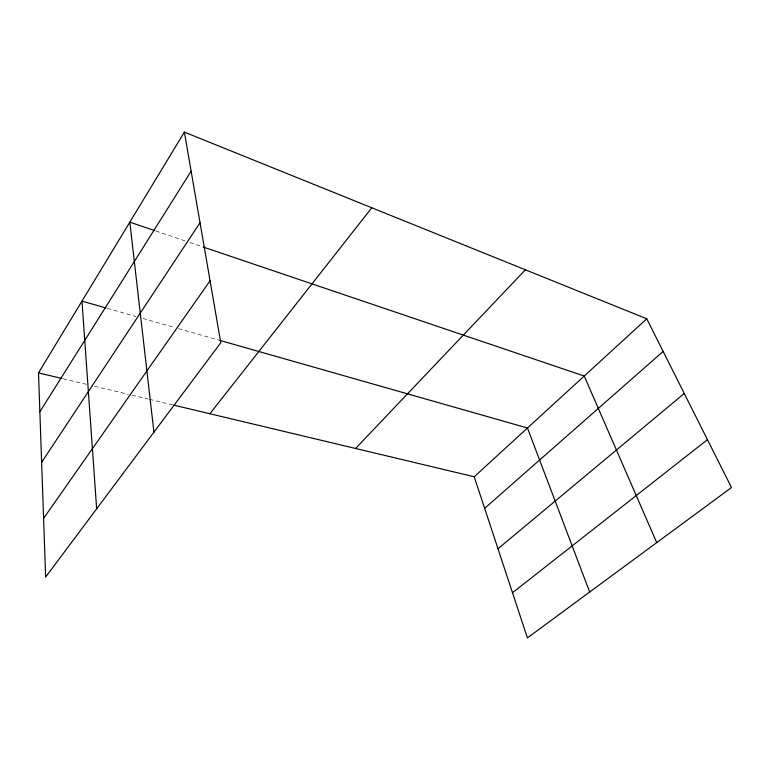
<?xml version="1.0" encoding="UTF-8"?>
<svg xmlns="http://www.w3.org/2000/svg" width="770" height="770" viewBox="0 0 770 770"><rect width="100%" height="100%" fill="white"/><g stroke="black" fill="none" stroke-linecap="round" stroke-linejoin="round"><path stroke-width="0.58" stroke-dasharray="3.85 2.89" d="M63.034 378.734L86.394 384.307M94.575 386.261L128.446 394.336M131.94 395.164L148.225 399.043M149.39 399.322L172.663 404.866M107.261 308.327L135.982 316.508M142.883 318.472L175.059 327.635M178.496 328.617L218.661 340.051M155.838 230.99L185.252 240.952M189.786 242.483L202.231 246.698"/><path stroke-width="1.16" d="M184.376 132.113L220.769 342.727L45.642 577.077L38.5 372.892L184.376 132.113L646.752 318.79L731.5 487.535L527.412 637.887L474.214 476.755L173.827 405.145M39.857 411.786L191.124 171.2M41.628 462.337L200.027 222.694M43.582 518.374L210.066 280.771M209.892 413.75L371.804 207.785M355.586 448.477L525.39 269.789M474.214 476.755L646.752 318.79M484.648 508.344L663.143 351.418M497.988 548.75L684.26 393.47M512.502 592.727L707.457 439.651M38.5 372.892L61.86 378.455M106.106 308L81.976 301.128L96.654 508.816M219.806 340.378L527.469 428.005L589.656 592.034M154.703 230.605L129.812 222.174L153.923 432.182M203.357 247.083L584.228 376.039L656.723 542.619"/></g></svg>
